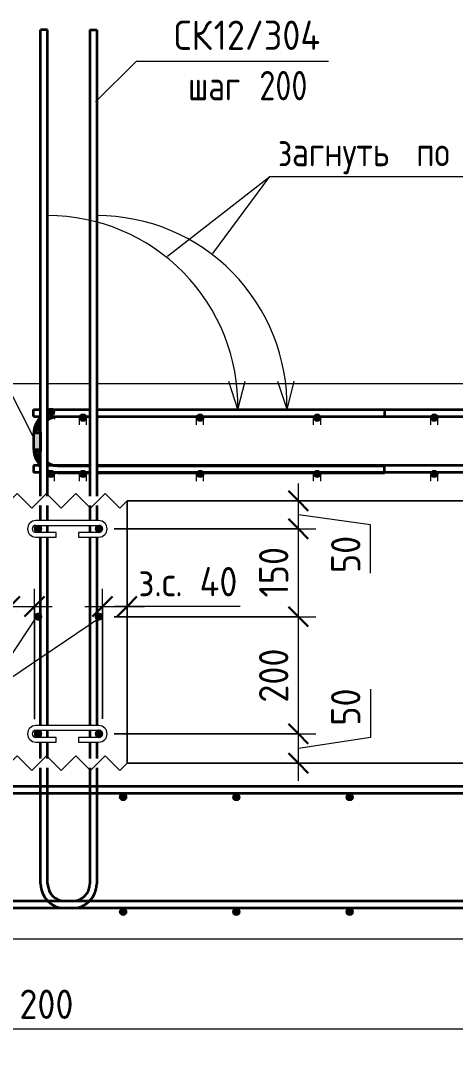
# Model space of a CAD drawing. Header units: millimetres. Extents: x 3129 to 68868, y -1586 to 12682.
# Drawn here: x 66877 to 67620, y -1334 to 418 of the extents above; entities that cross this region are included whole.
import ezdxf

# ---------------------------------------------------------------- set-up
doc = ezdxf.new("R2010")
doc.units = ezdxf.units.MM
for name, color, linetype, lineweight in [('AA_Dim', 7, 'Continuous', 9), ('AA_Dim-20', 7, 'Continuous', 9), ('AA_Linii', 7, 'Continuous', 9), ('AA_Oformlenie', 7, 'Continuous', 9), ('AA_Vinoska', 7, 'Continuous', 9), ('AF_Perekritie', 7, 'Continuous', 18), ('AF_Perekritie_Опалубка', 253, 'Continuous', 20), ('AF_Stena_Опалубка', 253, 'Continuous', 18), ('KR_Armatura', 7, 'Continuous', 20), ('KR_Armatura_Tonkie', 7, 'Continuous', 20)]:
    doc.layers.add(name, color=color, linetype=linetype, lineweight=lineweight)
doc.styles.add('GOST Common', font='GOST_Common.ttf', dxfattribs={"width": 0.85, "height": 50})
doc.styles.add('ISOCPEUR_1', font='isocpeur.TTF', dxfattribs={"width": 0.9, "height": 50})
doc.styles.add('ISOCPEUR_2', font='isocpeur.TTF', dxfattribs={"width": 0.8, "height": 50})
doc.dimstyles.new('05_Округл_5мм__прозр__1', dxfattribs={"dimscale": 304.8, "dimtxt": 50.137748, "dimasz": 0.111549, "dimexe": 0.098425, "dimexo": 0.065617, "dimgap": 0.006562, "dimtad": 1, "dimdec": 0, "dimrnd": 5, "dimdsep": 46, "dimtxsty": 'ISOCPEUR_1', "dimblk1": 'OBLIQUE', "dimblk2": 'OBLIQUE', "dimsah": 1, "dimcen": 0.09, "dimdle": 0.098425, "dimazin": 0, "dimtfac": 1, "dimtdec": 4, "dimtix": 1, "dimtmove": 1, "dimatfit": 3, "dimfxl": 1, "dimtvp": 1, "dimtolj": 1, "dimtzin": 0, "dimlwd": 18, "dimlwe": 18, "dimarcsym": 2})
doc.dimstyles.new('05_Округл_5мм__прозр__2', dxfattribs={"dimscale": 304.8, "dimtxt": 50.137748, "dimasz": 0.111549, "dimexe": 0.098425, "dimexo": 0.065617, "dimgap": 0.006562, "dimtad": 1, "dimdec": 0, "dimrnd": 5, "dimdsep": 46, "dimtxsty": 'ISOCPEUR_1', "dimblk1": 'OBLIQUE', "dimblk2": 'OBLIQUE', "dimsah": 1, "dimcen": 0.09, "dimdle": 0.098425, "dimazin": 0, "dimtfac": 1, "dimtdec": 4, "dimtix": 1, "dimtmove": 0, "dimatfit": 3, "dimfxl": 1, "dimtvp": 1, "dimtolj": 1, "dimtzin": 0, "dimlwd": 18, "dimlwe": 18, "dimarcsym": 2})

# ---------------------------------------------------------------- blocks, each defined once
blk = doc.blocks.new('Засыпка 3 - Засыпка 3-3700707-Сечение 22')
at = {"layer": 'AF_Perekritie', "lineweight": 20}
for p, q in [((9479.3, -402.3), (9479.3, -850)), ((10479.3, -402.3), (9479.3, -402.3)), ((9479.3, -402.3), (9479.3, -414.6)), ((10479.3, -850), (10479.3, -402.3)), ((10479.3, -414.6), (10479.3, -402.3)), ((9479.3, -850), (10479.3, -850))]:
    blk.add_line(p, q, dxfattribs=at)
blk = doc.blocks.new('Последовательность узлов - 3мм масшт20 маскировка-904226-Сечение 22')
at = {"layer": 'AA_Oformlenie'}
for p, q in [((7879.3, -500.6), (7891.8, -488.1)), ((7891.8, -488.1), (7916.8, -513.1)), ((7929.3, -500.6), (7941.8, -488.1)), ((7941.8, -488.1), (7966.8, -513.1)), ((7979.3, -500.6), (7991.8, -488.1)), ((7991.8, -488.1), (8016.8, -513.1)), ((8029.3, -500.6), (8041.8, -488.1)), ((8041.8, -488.1), (8066.8, -513.1)), ((7929.3, -500.6), (7916.8, -513.1)), ((7979.3, -500.6), (7966.8, -513.1)), ((8029.3, -500.6), (8016.8, -513.1)), ((8079.3, -500.6), (8066.8, -513.1))]:
    blk.add_line(p, q, dxfattribs=at)
blk = doc.blocks.new('079_Шпилька _ЭлУзла_ - d8 А240-4112584-Сечение 22')
at = {"layer": 'AA_Oformlenie'}
for p, q in [((8033.3, -786), (7925.3, -786)), ((7925.3, -794), (8033.3, -794)), ((7960.3, -806), (7925.3, -806)), ((7925.3, -814), (7960.3, -814)), ((7960.3, -814), (7960.3, -806)), ((8033.3, -806), (7998.3, -806)), ((7998.3, -806), (7998.3, -814)), ((7998.3, -814), (8033.3, -814))]:
    blk.add_line(p, q, dxfattribs=at)
for centre, radius, start, end in [((7925.3, -800), 14, 90, 270), ((8033.3, -800), 14, 270, 90), ((7925.3, -800), 6, 90, 270), ((8033.3, -800), 6, 270, 90)]:
    blk.add_arc(centre, radius, start, end, dxfattribs=at)
blk = doc.blocks.new('DIMBLOCK103-Сечение 22')
at = {"layer": 'AA_Dim-20', "lineweight": 18}
for p, q in [((67474.9, -723.7), (67474.9, -806.1)), ((67037, -800), (67381.8, -800)), ((67351.8, -800), (67037, -800)), ((67351.8, -880), (67351.8, -800)), ((67474.9, -806.1), (67351.8, -825)), ((67347.7, -850), (67381.8, -850)), ((67351.8, -850), (67347.7, -850))]:
    blk.add_line(p, q, dxfattribs=at)
at = {"layer": 'AA_Dim-20', "lineweight": 30}
for p, q in [((67351.8, -800), (67334.8, -783)), ((67351.8, -800), (67368.8, -817)), ((67351.8, -850), (67334.8, -833)), ((67351.8, -850), (67368.8, -867))]:
    blk.add_line(p, q, dxfattribs=at)
at = {"layer": 'AA_Dim-20', "color": 0, "lineweight": 18, "insert": (67407.7, -786.1), "char_height": 50, "width": 74.923, "attachment_point": 1, "rotation": 90, "line_spacing_factor": 1.135194, "style": 'ISOCPEUR_1'}
blk.add_mtext('50', dxfattribs=at)
blk = doc.blocks.new('_Oblique')
at = {"color": 0, "linetype": 'ByBlock', "lineweight": -2}
blk.add_line((-0.5, -0.5), (0.5, 0.5), dxfattribs=at)
blk = doc.blocks.new('DIMBLOCK104-Сечение 22')
at = {"layer": 'AA_Dim-20', "lineweight": 30}
for p, q in [((67351.8, -600), (67334.8, -583)), ((67351.8, -600), (67368.8, -617)), ((67351.8, -800), (67334.8, -783)), ((67351.8, -800), (67368.8, -817))]:
    blk.add_line(p, q, dxfattribs=at)
at = {"layer": 'AA_Dim-20', "lineweight": 18}
for p, q in [((67037, -600), (67381.8, -600)), ((67351.8, -600), (67037, -600)), ((67351.8, -800), (67351.8, -600)), ((67037, -800), (67381.8, -800)), ((67351.8, -800), (67037, -800))]:
    blk.add_line(p, q, dxfattribs=at)
at = {"layer": 'AA_Dim-20', "color": 0, "lineweight": 18, "insert": (67284.6, -746.8), "char_height": 50, "width": 112.384, "attachment_point": 1, "rotation": 90, "line_spacing_factor": 1.135194, "style": 'ISOCPEUR_1'}
blk.add_mtext('200', dxfattribs=at)
blk = doc.blocks.new('DIMBLOCK105-Сечение 22')
at = {"layer": 'AA_Dim-20', "lineweight": 30}
for p, q in [((67351.8, -450), (67334.8, -433)), ((67351.8, -450), (67368.8, -467)), ((67351.8, -600), (67334.8, -583)), ((67351.8, -600), (67368.8, -617))]:
    blk.add_line(p, q, dxfattribs=at)
at = {"layer": 'AA_Dim-20', "lineweight": 18}
for p, q in [((67037, -450), (67381.8, -450)), ((67351.8, -450), (67037, -450)), ((67351.8, -600), (67351.8, -450)), ((67037, -600), (67381.8, -600)), ((67351.8, -600), (67037, -600))]:
    blk.add_line(p, q, dxfattribs=at)
at = {"layer": 'AA_Dim-20', "color": 0, "lineweight": 18, "insert": (67284.6, -567.1), "char_height": 50, "width": 101.032, "attachment_point": 1, "rotation": 90, "line_spacing_factor": 1.135194, "style": 'ISOCPEUR_1'}
blk.add_mtext('150', dxfattribs=at)
blk = doc.blocks.new('DIMBLOCK106-Сечение 22')
at = {"layer": 'AA_Dim-20', "lineweight": 30}
for p, q in [((67351.8, -402.3), (67334.8, -385.3)), ((67351.8, -402.3), (67368.8, -419.3)), ((67351.8, -450), (67334.8, -433)), ((67351.8, -450), (67368.8, -467))]:
    blk.add_line(p, q, dxfattribs=at)
at = {"layer": 'AA_Dim-20', "lineweight": 18}
for p, q in [((67351.8, -450), (67351.8, -372.3)), ((67347.7, -402.3), (67381.8, -402.3)), ((67351.8, -402.3), (67347.7, -402.3)), ((67474.9, -443.1), (67351.8, -426.2)), ((67037, -450), (67381.8, -450)), ((67351.8, -450), (67037, -450)), ((67474.9, -525.5), (67474.9, -443.1))]:
    blk.add_line(p, q, dxfattribs=at)
at = {"layer": 'AA_Dim-20', "color": 0, "lineweight": 18, "insert": (67407.7, -525.5), "char_height": 50, "width": 74.923, "attachment_point": 1, "rotation": 90, "line_spacing_factor": 1.135194, "style": 'ISOCPEUR_1'}
blk.add_mtext('50', dxfattribs=at)
blk = doc.blocks.new('DIMBLOCK113-Сечение 22')
at = {"layer": 'AA_Dim-20', "lineweight": 18}
for p, q in [((67017, -774.4), (67017, -552.4)), ((66987, -582.4), (67089, -582.4)), ((67017, -582.4), (67017, -774.4)), ((67058.6, -582.4), (67038, -582.4)), ((67252.6, -582.4), (67058.6, -582.4)), ((67059, -578.3), (67059, -612.4)), ((67059, -582.4), (67059, -578.3))]:
    blk.add_line(p, q, dxfattribs=at)
at = {"layer": 'AA_Dim-20', "lineweight": 30}
for p, q in [((67017, -582.4), (67034, -565.4)), ((67059, -582.4), (67076, -565.4)), ((67017, -582.4), (67000, -599.4)), ((67059, -582.4), (67042, -599.4))]:
    blk.add_line(p, q, dxfattribs=at)
at = {"layer": 'AA_Dim-20', "color": 0, "lineweight": 18, "insert": (67078.6, -515.2), "char_height": 50, "width": 208.876, "attachment_point": 1, "line_spacing_factor": 1.135194, "style": 'ISOCPEUR_1'}
blk.add_mtext('з.с. 40', dxfattribs=at)
blk = doc.blocks.new('DIMBLOCK114-Сечение 22')
at = {"layer": 'AA_Dim-20', "lineweight": 18}
for p, q in [((66901, -775.1), (66901, -552.4)), ((66662.3, -582.4), (66856.4, -582.4)), ((66829, -582.4), (66931, -582.4)), ((66856.4, -582.4), (66880, -582.4)), ((66859, -578.3), (66859, -612.4)), ((66859, -582.4), (66859, -578.3)), ((66901, -582.4), (66901, -775.1))]:
    blk.add_line(p, q, dxfattribs=at)
at = {"layer": 'AA_Dim-20', "lineweight": 30}
for p, q in [((66859, -582.4), (66876, -565.4)), ((66901, -582.4), (66918, -565.4)), ((66859, -582.4), (66842, -599.4)), ((66901, -582.4), (66884, -599.4))]:
    blk.add_line(p, q, dxfattribs=at)
at = {"layer": 'AA_Dim-20', "color": 0, "lineweight": 18, "insert": (66662.3, -515.2), "char_height": 50, "width": 208.876, "attachment_point": 1, "line_spacing_factor": 1.135194, "style": 'ISOCPEUR_1'}
blk.add_mtext('з.с. 40', dxfattribs=at)
blk = doc.blocks.new('DIMBLOCK116-Сечение 22')
at = {"layer": 'AA_Dim-20', "lineweight": 18}
for p, q in [((65534.4, -1125), (65534.4, -1333.9)), ((65534.4, -1303.9), (65534.4, -1125)), ((68184.4, -1125), (68184.4, -1333.9)), ((68184.4, -1303.9), (68184.4, -1125)), ((65534.4, -1303.9), (68184.4, -1303.9))]:
    blk.add_line(p, q, dxfattribs=at)
at = {"layer": 'AA_Dim-20', "lineweight": 30}
for p, q in [((65534.4, -1303.9), (65551.4, -1286.9)), ((68184.4, -1303.9), (68201.4, -1286.9)), ((65534.4, -1303.9), (65517.4, -1320.9)), ((68184.4, -1303.9), (68167.4, -1320.9))]:
    blk.add_line(p, q, dxfattribs=at)
at = {"layer": 'AA_Dim-20', "color": 0, "lineweight": 18, "insert": (66746.3, -1236.8), "char_height": 50, "width": 271.311, "attachment_point": 1, "line_spacing_factor": 1.135194, "style": 'ISOCPEUR_1'}
blk.add_mtext('шаг 200', dxfattribs=at)
blk = doc.blocks.new('010_Текст с выноской - Текст 2 строки-4025778-Сечение 22')
at = {"layer": 'AA_Vinoska'}
blk.add_line((9723.2, 151.6), (10223.2, 151.6), dxfattribs=at)
blk = doc.blocks.new('042_М_Арматуры - Диам длина поз _ Шаг-2260295-Сечение 22')
at = {"layer": 'AA_Vinoska'}
blk.add_line((7299.3, -1134.3), (7579.3, -1134.3), dxfattribs=at)

msp = doc.modelspace()

# ---------------------------------------------------------------- hatches: boundary and pattern name
at = {"layer": 'KR_Armatura'}
h = msp.add_hatch(color=256, dxfattribs=at)
edge = h.paths.add_edge_path()
edge.add_arc((66929.1, -250.1), 6, 0, 360)
for points in [[(66926.1, -255.3), (66932.1, -255.3), (66935.1, -250.1), (66932.1, -244.9), (66926.1, -244.9), (66923.1, -250.1)], [(66980.9, -265.3), (66986.9, -265.3), (66989.9, -260.1), (66986.9, -254.9), (66980.9, -254.9), (66977.9, -260.1)], [(67180.9, -265.3), (67186.9, -265.3), (67189.9, -260.1), (67186.9, -254.9), (67180.9, -254.9), (67177.9, -260.1)], [(67380.9, -265.3), (67386.9, -265.3), (67389.9, -260.1), (67386.9, -254.9), (67380.9, -254.9), (67377.9, -260.1)], [(67580.9, -265.3), (67586.9, -265.3), (67589.9, -260.1), (67586.9, -254.9), (67580.9, -254.9), (67577.9, -260.1)], [(66926.1, -361.4), (66932.1, -361.4), (66935.1, -356.3), (66932.1, -351.1), (66926.1, -351.1), (66923.1, -356.3)], [(66980.9, -361.4), (66986.9, -361.4), (66989.9, -356.3), (66986.9, -351.1), (66980.9, -351.1), (66977.9, -356.3)], [(67180.9, -361.4), (67186.9, -361.4), (67189.9, -356.3), (67186.9, -351.1), (67180.9, -351.1), (67177.9, -356.3)], [(67380.9, -361.4), (67386.9, -361.4), (67389.9, -356.3), (67386.9, -351.1), (67380.9, -351.1), (67377.9, -356.3)], [(67580.9, -361.4), (67586.9, -361.4), (67589.9, -356.3), (67586.9, -351.1), (67580.9, -351.1), (67577.9, -356.3)], [(66907, -456), (66912.2, -453), (66912.2, -447), (66907, -444), (66901.8, -447), (66901.8, -453), (66906.7, -455.8)], [(67011, -456), (67016.2, -453), (67016.2, -447), (67011, -444), (67005.8, -447), (67005.8, -453), (67010.7, -455.8)], [(66907, -606), (66912.2, -603), (66912.2, -597), (66907, -594), (66901.8, -597), (66901.8, -603)], [(67011, -606), (67016.2, -603), (67016.2, -597), (67011, -594), (67005.8, -597), (67005.8, -603)], [(66907, -806), (66912.2, -803), (66912.2, -797), (66907, -794), (66901.8, -797), (66901.8, -803), (66906.7, -805.8)], [(67011, -806), (67016.2, -803), (67016.2, -797), (67011, -794), (67005.8, -797), (67005.8, -803), (67010.7, -805.8)], [(67049.4, -913.2), (67055.4, -913.2), (67058.4, -908), (67055.4, -902.8), (67049.4, -902.8), (67046.4, -908)], [(67242.9, -913.2), (67248.9, -913.2), (67251.9, -908), (67248.9, -902.8), (67242.9, -902.8), (67239.9, -908)], [(67436.3, -913.2), (67442.3, -913.2), (67445.3, -908), (67442.3, -902.8), (67436.3, -902.8), (67433.3, -908)], [(67049.4, -1109.2), (67055.4, -1109.2), (67058.4, -1104), (67055.4, -1098.8), (67049.4, -1098.8), (67046.4, -1104)], [(67242.9, -1109.2), (67248.9, -1109.2), (67251.9, -1104), (67248.9, -1098.8), (67242.9, -1098.8), (67239.9, -1104)], [(67436.3, -1109.2), (67442.3, -1109.2), (67445.3, -1104), (67442.3, -1098.8), (67436.3, -1098.8), (67433.3, -1104)]]:
    msp.add_hatch(color=256, dxfattribs=at).paths.add_polyline_path(points)
h = msp.add_hatch(color=256, dxfattribs=at)
edge = h.paths.add_edge_path()
edge.add_arc((66983.9, -260.1), 6, 0, 360)
h = msp.add_hatch(color=256, dxfattribs=at)
edge = h.paths.add_edge_path()
edge.add_arc((67183.9, -260.1), 6, 0, 360)
h = msp.add_hatch(color=256, dxfattribs=at)
edge = h.paths.add_edge_path()
edge.add_arc((67383.9, -260.1), 6, 0, 360)
h = msp.add_hatch(color=256, dxfattribs=at)
edge = h.paths.add_edge_path()
edge.add_arc((67583.9, -260.1), 6, 0, 360)
h = msp.add_hatch(color=256, dxfattribs=at)
edge = h.paths.add_edge_path()
edge.add_arc((66929.1, -356.3), 6, 0, 360)
h = msp.add_hatch(color=256, dxfattribs=at)
edge = h.paths.add_edge_path()
edge.add_arc((66983.9, -356.3), 6, 0, 360)
h = msp.add_hatch(color=256, dxfattribs=at)
edge = h.paths.add_edge_path()
edge.add_arc((67183.9, -356.3), 6, 0, 360)
h = msp.add_hatch(color=256, dxfattribs=at)
edge = h.paths.add_edge_path()
edge.add_arc((67383.9, -356.3), 6, 0, 360)
h = msp.add_hatch(color=256, dxfattribs=at)
edge = h.paths.add_edge_path()
edge.add_arc((67583.9, -356.3), 6, 0, 360)
h = msp.add_hatch(color=256, dxfattribs=at)
edge = h.paths.add_edge_path()
edge.add_arc((66907, -450), 6, 0, 360)
h = msp.add_hatch(color=256, dxfattribs=at)
edge = h.paths.add_edge_path()
edge.add_arc((67011, -450), 6, 0, 360)
h = msp.add_hatch(color=256, dxfattribs=at)
edge = h.paths.add_edge_path()
edge.add_arc((66907, -600), 6, 0, 360)
h = msp.add_hatch(color=256, dxfattribs=at)
edge = h.paths.add_edge_path()
edge.add_arc((67011, -600), 6, 0, 360)
h = msp.add_hatch(color=256, dxfattribs=at)
edge = h.paths.add_edge_path()
edge.add_arc((66907, -800), 6, 0, 360)
h = msp.add_hatch(color=256, dxfattribs=at)
edge = h.paths.add_edge_path()
edge.add_arc((67011, -800), 6, 0, 360)
h = msp.add_hatch(color=256, dxfattribs=at)
edge = h.paths.add_edge_path()
edge.add_arc((67052.4, -908), 6, 0, 360)
h = msp.add_hatch(color=256, dxfattribs=at)
edge = h.paths.add_edge_path()
edge.add_arc((67245.9, -908), 6, 0, 360)
h = msp.add_hatch(color=256, dxfattribs=at)
edge = h.paths.add_edge_path()
edge.add_arc((67439.3, -908), 6, 0, 360)
h = msp.add_hatch(color=256, dxfattribs=at)
edge = h.paths.add_edge_path()
edge.add_arc((67052.4, -1104), 6, 0, 360)
h = msp.add_hatch(color=256, dxfattribs=at)
edge = h.paths.add_edge_path()
edge.add_arc((67245.9, -1104), 6, 0, 360)
h = msp.add_hatch(color=256, dxfattribs=at)
edge = h.paths.add_edge_path()
edge.add_arc((67439.3, -1104), 6, 0, 360)
at = {"layer": 'KR_Armatura_Tonkie'}
for points in [[(66911.4, -269.2), (66911.4, -264.4), (66908.5, -262), (66904, -268.8), (66911, -269.2)], [(66911.4, -262.7), (66911.4, -259.1), (66908.5, -262), (66911, -262.6)], [(66911.4, -264.4), (66911.4, -262.7), (66908.5, -262), (66911, -264)], [(66926.9, -262.2), (66924.7, -258), (66923.4, -258), (66923.4, -260.5), (66926.1, -261.8)], [(66923.4, -264.5), (66926.9, -262.2), (66923.4, -260.5), (66923.4, -262.4)], [(66926.9, -262.2), (66932.3, -259.9), (66929.8, -258), (66924.7, -258.2), (66926.4, -261.3)], [(66932.3, -259.9), (66931.7, -258), (66929.8, -258)], [(66932.3, -259.9), (66936.6, -259), (66935.9, -258), (66931.7, -258), (66932, -259)], [(66936.6, -259), (66936.5, -258), (66935.9, -258)], [(66936.6, -259), (66941, -258.6), (66940.7, -258), (66936.5, -258), (66936.6, -258.6)], [(66941, -258.6), (66941, -258), (66940.7, -258)], [(66899, -287.6), (66911.4, -281.3), (66911.4, -281.2), (66900.3, -278.4), (66899.9, -281.3)], [(66900.3, -278.4), (66911.4, -275.3), (66911.4, -272.8), (66904, -268.8), (66901.8, -274.5)], [(66911.4, -281.2), (66911.4, -275.3), (66900.3, -278.4), (66911, -281.1)], [(66911.4, -272.8), (66911.4, -269.2), (66904, -268.8), (66911, -272.6)], [(66911, -287.9), (66911.4, -284.8), (66911.4, -281.5), (66899, -287.6), (66911, -287.9)], [(66899, -288.6), (66911, -287.9), (66899, -287.6), (66899, -287.9)], [(66911, -312.6), (66911, -288.6), (66899, -288.6), (66899, -312.6)], [(66911, -288.6), (66911, -287.9), (66900.3, -288.6)], [(66899.5, -318.7), (66911, -312.6), (66899, -312.6)], [(66899.5, -318.7), (66911.3, -317), (66911, -312.6), (66900.8, -318)], [(66900.8, -324.7), (66911, -317), (66899.5, -318.7)], [(66900.8, -324.7), (66911.4, -321.5), (66911.3, -317), (66904, -322.4)], [(66904, -332.3), (66911.4, -322.4), (66911.4, -321.5), (66900.8, -324.7)], [(66904, -332.3), (66911.4, -328.3), (66911.4, -322.4), (66908.2, -326.7)], [(66908.5, -339.2), (66911.4, -333.2), (66911.4, -328.3), (66904, -332.3)], [(66908.5, -339.2), (66911.4, -336.8), (66911.4, -333.2), (66911, -334.1)], [(66911.4, -341.9), (66911.4, -336.8), (66908.5, -339.2), (66911.3, -341.9)], [(66925.3, -341.9), (66926.9, -339), (66923.4, -336.7), (66923.4, -341.9)], [(66927.7, -341.9), (66926.9, -339), (66925.3, -341.9)], [(66927.7, -341.9), (66933.6, -341.9), (66933.7, -341.6), (66926.9, -339), (66927.6, -341.6)], [(66941, -354.5), (66941, -353.9), (66940, -353.9), (66940, -354.5), (66940.3, -354.5)]]:
    msp.add_hatch(color=256, dxfattribs=at).paths.add_polyline_path(points)
h = msp.add_hatch(color=256, dxfattribs=at)
h.paths.add_polyline_path([(67007.4, -258.6), (67499, -258.6), (67499, -258), (67007.4, -258)])
h.paths.add_polyline_path([(66995.4, -258.6), (66995.4, -258), (66941, -258), (66941, -258.6)])
h = msp.add_hatch(color=256, dxfattribs=at)
h.paths.add_polyline_path([(66940, -354.5), (66939.7, -353.9), (66935.6, -353.9)])
h.paths.add_polyline_path([(66933.6, -341.9), (66933.9, -341.9), (66933.7, -341.6)])
h = msp.add_hatch(color=256, dxfattribs=at)
h.paths.add_polyline_path([(66940, -354.5), (66940, -353.9), (66939.7, -353.9)])
h.paths.add_polyline_path([(66933.9, -341.9), (66935.9, -341.9), (66933.7, -341.6)])
h = msp.add_hatch(color=256, dxfattribs=at)
h.paths.add_polyline_path([(67238.8, -354.5), (67499, -354.5), (67499, -353.9), (67007.4, -353.9), (67007.4, -354.5), (67038.2, -354.5)])
h.paths.add_polyline_path([(66941, -354.5), (66995.4, -354.5), (66995.4, -353.9), (66941, -353.9)])

# ---------------------------------------------------------------- linework, layer by layer
at = {"layer": 'AA_Linii', "lineweight": 20}
for p, q in [((67248.4, -246), (67232.9, -198.5)), ((67248.4, -246), (67260.6, -197.6)), ((67332.4, -246), (67316.9, -198.5)), ((67332.4, -246), (67344.6, -197.6))]:
    msp.add_line(p, q, dxfattribs=at)
for centre in [(66923.4, -240), (67007.4, -240)]:
    msp.add_arc(centre, 325, 358.9422, 90, dxfattribs=at)
at = {"layer": 'AA_Vinoska'}
for p, q in [((67005.4, 279.3), (67075, 348.9)), ((67075, 348.9), (67123.4, 348.9)), ((67128.2, 15.9), (67302.9, 151.6)), ((67205.8, 20), (67302.9, 151.6)), ((66897.8, -291.1), (66772.2, -43.4)), ((66904, -600.8), (66813.9, -736.4)), ((67011.8, -602.4), (66813.9, -736.4))]:
    msp.add_line(p, q, dxfattribs=at)
at = {"layer": 'AF_Perekritie_Опалубка'}
for p, q in [((66911.4, -202.1), (66859, -202.1)), ((66995.4, -202.1), (66923.4, -202.1)), ((68111, -202.1), (67007.4, -202.1)), ((67059, -402.3), (68059, -402.3)), ((68059, -850), (67059, -850)), ((65459, -1150), (68259, -1150))]:
    msp.add_line(p, q, dxfattribs=at)
at = {"layer": 'AF_Stena_Опалубка', "lineweight": 20}
for p in [(67059, -850), (67059, -414.6)]:
    msp.add_line(p, (67059, -402.3), dxfattribs=at)
at = {"layer": 'KR_Armatura'}
for p, q in [((66926.1, -244.9), (66923.1, -250.1)), ((66932.1, -244.9), (66926.1, -244.9)), ((66935.1, -250.1), (66932.1, -244.9)), ((66923.1, -250.1), (66926.1, -255.3)), ((66926.1, -255.3), (66932.1, -255.3)), ((66932.1, -255.3), (66935.1, -250.1)), ((66935.1, -254.1), (66935.1, -250.1)), ((66935.1, -254.7), (66935.1, -254.1)), ((66935.1, -262.4), (66935.1, -259.3)), ((66980.9, -254.9), (66977.9, -260.1)), ((66977.9, -272.4), (66977.9, -260.1)), ((66977.9, -260.1), (66980.9, -265.3)), ((66986.9, -254.9), (66980.9, -254.9)), ((66989.9, -260.1), (66986.9, -254.9)), ((66986.9, -265.3), (66989.9, -260.1)), ((66989.9, -272.4), (66989.9, -260.1)), ((67180.9, -254.9), (67177.9, -260.1)), ((67177.9, -272.4), (67177.9, -260.1)), ((67177.9, -260.1), (67180.9, -265.3)), ((67186.9, -254.9), (67180.9, -254.9)), ((67189.9, -260.1), (67186.9, -254.9)), ((67186.9, -265.3), (67189.9, -260.1)), ((67189.9, -272.4), (67189.9, -260.1)), ((67380.9, -254.9), (67377.9, -260.1)), ((67377.9, -272.4), (67377.9, -260.1)), ((67377.9, -260.1), (67380.9, -265.3)), ((67386.9, -254.9), (67380.9, -254.9)), ((67389.9, -260.1), (67386.9, -254.9)), ((67386.9, -265.3), (67389.9, -260.1)), ((67389.9, -272.4), (67389.9, -260.1)), ((67580.9, -254.9), (67577.9, -260.1)), ((67577.9, -272.4), (67577.9, -260.1)), ((67577.9, -260.1), (67580.9, -265.3)), ((67586.9, -254.9), (67580.9, -254.9)), ((67589.9, -260.1), (67586.9, -254.9)), ((67586.9, -265.3), (67589.9, -260.1)), ((67589.9, -272.4), (67589.9, -260.1)), ((66980.9, -265.3), (66986.9, -265.3)), ((67180.9, -265.3), (67186.9, -265.3)), ((67380.9, -265.3), (67386.9, -265.3)), ((67580.9, -265.3), (67586.9, -265.3)), ((66926.1, -351.1), (66923.1, -356.3)), ((66923.1, -356.3), (66926.1, -361.4)), ((66932.1, -351.1), (66926.1, -351.1)), ((66926.1, -361.4), (66932.1, -361.4)), ((66935.1, -356.3), (66932.1, -351.1)), ((66932.1, -361.4), (66935.1, -356.3)), ((66935.1, -368.5), (66935.1, -356.3)), ((66980.9, -351.1), (66977.9, -356.3)), ((66977.9, -368.5), (66977.9, -356.3)), ((66977.9, -356.3), (66980.9, -361.4)), ((66986.9, -351.1), (66980.9, -351.1)), ((66980.9, -361.4), (66986.9, -361.4)), ((66989.9, -356.3), (66986.9, -351.1)), ((66986.9, -361.4), (66989.9, -356.3)), ((66989.9, -368.5), (66989.9, -356.3)), ((67180.9, -351.1), (67177.9, -356.3)), ((67177.9, -368.5), (67177.9, -356.3)), ((67177.9, -356.3), (67180.9, -361.4)), ((67186.9, -351.1), (67180.9, -351.1)), ((67180.9, -361.4), (67186.9, -361.4)), ((67189.9, -356.3), (67186.9, -351.1)), ((67186.9, -361.4), (67189.9, -356.3)), ((67189.9, -368.5), (67189.9, -356.3)), ((67380.9, -351.1), (67377.9, -356.3)), ((67377.9, -368.5), (67377.9, -356.3)), ((67377.9, -356.3), (67380.9, -361.4)), ((67386.9, -351.1), (67380.9, -351.1)), ((67380.9, -361.4), (67386.9, -361.4)), ((67389.9, -356.3), (67386.9, -351.1)), ((67386.9, -361.4), (67389.9, -356.3)), ((67389.9, -368.5), (67389.9, -356.3)), ((67580.9, -351.1), (67577.9, -356.3)), ((67577.9, -368.5), (67577.9, -356.3)), ((67577.9, -356.3), (67580.9, -361.4)), ((67586.9, -351.1), (67580.9, -351.1)), ((67580.9, -361.4), (67586.9, -361.4)), ((67589.9, -356.3), (67586.9, -351.1)), ((67586.9, -361.4), (67589.9, -356.3)), ((67589.9, -368.5), (67589.9, -356.3)), ((66907, -444), (66901.8, -447)), ((66901.8, -447), (66901.8, -453)), ((66901.8, -453), (66906.7, -455.8)), ((66912.2, -447), (66907, -444)), ((66907, -456), (66912.2, -453)), ((66912.2, -453), (66912.2, -447)), ((67011, -444), (67005.8, -447)), ((67005.8, -447), (67005.8, -453)), ((67005.8, -453), (67010.7, -455.8)), ((67016.2, -447), (67011, -444)), ((67011, -456), (67016.2, -453)), ((67016.2, -453), (67016.2, -447)), ((66906.7, -455.8), (66907, -456)), ((67010.7, -455.8), (67011, -456)), ((66907, -594), (66901.8, -597)), ((66912.2, -597), (66907, -594)), ((67011, -594), (67005.8, -597)), ((67016.2, -597), (67011, -594)), ((66901.8, -597), (66901.8, -603)), ((66901.8, -603), (66907, -606)), ((66907, -606), (66912.2, -603)), ((66912.2, -603), (66912.2, -597)), ((67005.8, -597), (67005.8, -603)), ((67005.8, -603), (67011, -606)), ((67011, -606), (67016.2, -603)), ((67016.2, -603), (67016.2, -597)), ((66907, -794), (66901.8, -797)), ((66901.8, -797), (66901.8, -803)), ((66901.8, -803), (66906.7, -805.8)), ((66906.7, -805.8), (66907, -806)), ((66912.2, -797), (66907, -794)), ((66907, -806), (66912.2, -803)), ((66912.2, -803), (66912.2, -797)), ((67011, -794), (67005.8, -797)), ((67005.8, -797), (67005.8, -803)), ((67005.8, -803), (67010.7, -805.8)), ((67010.7, -805.8), (67011, -806)), ((67016.2, -797), (67011, -794)), ((67011, -806), (67016.2, -803)), ((67016.2, -803), (67016.2, -797)), ((67049.4, -902.8), (67046.4, -908)), ((67046.4, -908), (67049.4, -913.2)), ((67055.4, -902.8), (67049.4, -902.8)), ((67058.4, -908), (67055.4, -902.8)), ((67055.4, -913.2), (67058.4, -908)), ((67242.9, -902.8), (67239.9, -908)), ((67239.9, -908), (67242.9, -913.2)), ((67248.9, -902.8), (67242.9, -902.8)), ((67251.9, -908), (67248.9, -902.8)), ((67248.9, -913.2), (67251.9, -908)), ((67436.3, -902.8), (67433.3, -908)), ((67433.3, -908), (67436.3, -913.2)), ((67442.3, -902.8), (67436.3, -902.8)), ((67445.3, -908), (67442.3, -902.8)), ((67442.3, -913.2), (67445.3, -908)), ((67049.4, -913.2), (67055.4, -913.2)), ((67242.9, -913.2), (67248.9, -913.2)), ((67436.3, -913.2), (67442.3, -913.2)), ((67049.4, -1098.8), (67046.4, -1104)), ((67055.4, -1098.8), (67049.4, -1098.8)), ((67058.4, -1104), (67055.4, -1098.8)), ((67242.9, -1098.8), (67239.9, -1104)), ((67248.9, -1098.8), (67242.9, -1098.8)), ((67251.9, -1104), (67248.9, -1098.8)), ((67436.3, -1098.8), (67433.3, -1104)), ((67442.3, -1098.8), (67436.3, -1098.8)), ((67445.3, -1104), (67442.3, -1098.8)), ((67046.4, -1104), (67049.4, -1109.2)), ((67049.4, -1109.2), (67055.4, -1109.2)), ((67055.4, -1109.2), (67058.4, -1104)), ((67239.9, -1104), (67242.9, -1109.2)), ((67242.9, -1109.2), (67248.9, -1109.2)), ((67248.9, -1109.2), (67251.9, -1104)), ((67433.3, -1104), (67436.3, -1109.2)), ((67436.3, -1109.2), (67442.3, -1109.2)), ((67442.3, -1109.2), (67445.3, -1104))]:
    msp.add_line(p, q, dxfattribs=at)
for centre in [(66929.1, -250.1), (66983.9, -260.1), (67183.9, -260.1), (67383.9, -260.1), (67583.9, -260.1), (66929.1, -356.3), (66983.9, -356.3), (67183.9, -356.3), (67383.9, -356.3), (67583.9, -356.3), (66907, -450), (67011, -450), (66907, -600), (67011, -600), (66907, -800), (67011, -800), (67052.4, -908), (67245.9, -908), (67439.3, -908), (67052.4, -1104), (67245.9, -1104), (67439.3, -1104)]:
    msp.add_circle(centre, 6, dxfattribs=at)
at = {"layer": 'KR_Armatura_Tonkie', "lineweight": 35}
for p, q in [((66923.4, 402), (66911.4, 402)), ((66911.4, -394.3), (66911.4, 402)), ((66923.4, -250.1), (66923.4, 402)), ((66995.4, 402), (66995.4, -394.3)), ((66995.4, 402), (67007.4, 402)), ((67007.4, 402), (67007.4, -394.3)), ((66899, -246), (66911.4, -246)), ((66899, -258), (66899, -246)), ((66899, -258), (66911.4, -258)), ((66908.5, -262), (66904, -268.8)), ((66911.4, -259.1), (66908.5, -262)), ((66923.4, -246), (66995.4, -246)), ((66923.4, -356.3), (66923.4, -250.1)), ((66923.4, -258), (66995.4, -258)), ((66926.9, -262.2), (66923.4, -264.5)), ((66928.8, -248.4), (66924.8, -250.1)), ((66932.3, -259.9), (66926.9, -262.2)), ((66934.8, -247.1), (66928.8, -248.4)), ((66936.6, -259), (66932.3, -259.9)), ((66941, -246.6), (66934.8, -247.1)), ((66941, -258.6), (66936.6, -259)), ((66995.4, -246.6), (66941, -246.6)), ((66995.4, -258.6), (66941, -258.6)), ((67007.4, -246), (68111, -246)), ((67499, -246.6), (67007.4, -246.6)), ((67007.4, -258), (68111, -258)), ((67499, -258.6), (67007.4, -258.6)), ((67499, -246.6), (67499, -258)), ((67499, -258), (67499, -258.6)), ((66900.3, -278.4), (66899, -287.6)), ((66904, -268.8), (66900.3, -278.4)), ((66899, -287.6), (66899, -288.6)), ((66899, -288.6), (66899, -312.6)), ((66911.4, -284.8), (66911, -287.9)), ((66911, -287.9), (66911, -288.6)), ((66911, -288.6), (66911, -312.6)), ((66899, -312.6), (66899.5, -318.7)), ((66911, -312.6), (66911.3, -317)), ((66899.5, -318.7), (66900.8, -324.7)), ((66900.8, -324.7), (66904, -332.3)), ((66904, -332.3), (66908.5, -339.2)), ((66911.3, -317), (66911.4, -317.4)), ((66911.4, -341.9), (66899, -341.9)), ((66899, -341.9), (66899, -353.9)), ((66908.5, -339.2), (66911.3, -341.9)), ((66923.4, -336.7), (66926.9, -339)), ((66995.4, -341.9), (66923.4, -341.9)), ((66926.9, -339), (66933.7, -341.6)), ((66933.7, -341.6), (66935.9, -341.9)), ((66935.9, -341.9), (66940.3, -342.5)), ((66940.3, -342.5), (66941, -342.5)), ((66941, -342.5), (66995.4, -342.5)), ((68111, -341.9), (67007.4, -341.9)), ((67007.4, -342.5), (67499, -342.5)), ((67499, -353.9), (67499, -342.5)), ((66911.4, -353.9), (66899, -353.9)), ((66923.4, -350.4), (66930.8, -353.3)), ((66995.4, -353.9), (66923.4, -353.9)), ((66923.4, -394.3), (66923.4, -356.3)), ((66930.8, -353.3), (66935.6, -353.9)), ((66935.6, -353.9), (66940, -354.5)), ((66940, -354.5), (66941, -354.5)), ((66941, -354.5), (66995.4, -354.5)), ((68111, -353.9), (67007.4, -353.9)), ((67007.4, -354.5), (67499, -354.5)), ((67499, -354.5), (67499, -353.9)), ((66911.4, -436), (66911.4, -410.3)), ((66923.4, -436), (66923.4, -410.3)), ((66995.4, -410.3), (66995.4, -436)), ((67007.4, -410.3), (67007.4, -436)), ((66911.4, -456), (66911.4, -444)), ((66923.4, -456), (66923.4, -444)), ((66995.4, -444), (66995.4, -456)), ((67007.4, -444), (67007.4, -456)), ((66911.4, -786), (66911.4, -464)), ((66923.4, -786), (66923.4, -464)), ((66995.4, -464), (66995.4, -786)), ((67007.4, -464), (67007.4, -786)), ((66911.4, -806), (66911.4, -794)), ((66923.4, -806), (66923.4, -794)), ((66995.4, -794), (66995.4, -806)), ((67007.4, -794), (67007.4, -806)), ((66911.4, -842), (66911.4, -814)), ((66923.4, -842), (66923.4, -814)), ((66995.4, -814), (66995.4, -842)), ((67007.4, -814), (67007.4, -842)), ((66911.4, -1056), (66911.4, -858)), ((66923.4, -1056), (66923.4, -858)), ((66995.4, -858), (66995.4, -1056)), ((67007.4, -858), (67007.4, -1056)), ((68219, -890), (65499, -890)), ((68212.2, -902), (65505.8, -902)), ((68219, -1086), (65499, -1086)), ((66965.4, -1086), (66953.4, -1086)), ((68212.2, -1098), (65505.8, -1098)), ((66965.4, -1098), (66953.4, -1098))]:
    msp.add_line(p, q, dxfattribs=at)
for centre, radius, start, end in [((66953.4, -1056), 42, 180, 270), ((66953.4, -1056), 30, 180, 270), ((66965.4, -1056), 30, 270, 0), ((66965.4, -1056), 42, 270, 360)]:
    msp.add_arc(centre, radius, start, end, dxfattribs=at)

# ---------------------------------------------------------------- block references
at = {"layer": 'AA_Oformlenie'}
for name, p in [('Последовательность узлов - 3мм масшт20 маскировка-904226-Сечение 22', (58979.7, 98.3)), ('079_Шпилька _ЭлУзла_ - d8 А240-4112584-Сечение 22', (58977.7, 350)), ('079_Шпилька _ЭлУзла_ - d8 А240-4112584-Сечение 22', (58977.7, 0)), ('Последовательность узлов - 3мм масшт20 маскировка-904226-Сечение 22', (58979.7, -349.4))]:
    msp.add_blockref(name, p, dxfattribs=at)
at = {"layer": 'AA_Vinoska'}
for name, p in [('042_М_Арматуры - Диам длина поз _ Шаг-2260295-Сечение 22', (59824.1, 1483.2)), ('010_Текст с выноской - Текст 2 строки-4025778-Сечение 22', (57579.7, 0))]:
    msp.add_blockref(name, p, dxfattribs=at)
at = {"layer": 'AF_Perekritie_Опалубка'}
msp.add_blockref('Засыпка 3 - Засыпка 3-3700707-Сечение 22', (57579.7, 0), dxfattribs=at)

# ---------------------------------------------------------------- texts
at = {"layer": 'AA_Vinoska', "char_height": 50, "attachment_point": 1}
for s, insert, width, style in [('СК', (67139.2, 417.9), 82.253, 'ISOCPEUR_1'), ('12/304', (67207.1, 417.9), 226.557, 'ISOCPEUR_1'), ('шаг', (67163.4, 331.9), 116.726, 'ISOCPEUR_2'), (' 200', (67259.7, 331.9), 133.401, 'ISOCPEUR_2'), ('загнуть', (67316.9, 219.2), 268.485, 'GOST Common'), ('\\fGOST Common|b0|i0|c204|p34|;\\W.85; ', (67538.5, 219.2), 17.717, 'GOST Common'), ('\\fGOST Common|b0|i0|c204|p34|;\\W.85; ', (67613.8, 219.2), 17.717, 'GOST Common'), ('по', (67553.1, 219.2), 73.595, 'GOST Common')]:
    msp.add_mtext(s, dxfattribs=dict(at, insert=insert, width=width, style=style))

# ---------------------------------------------------------------- dimensions: what is measured, and where the dimension line sits
at = {"layer": 'AA_Dim', "lineweight": 18}
for base, p1, p2, override, picture, middle in [((67351.8, -402.3), (67017, -450), (67327.7, -402.3), {"dimpost": '<>', "dimfxl": 314.34209}, 'DIMBLOCK106-Сечение 22', (67441.1, -488.1)), ((67351.8, -800), (67327.7, -850), (67017, -800), {"dimpost": '<>', "dimfxl": 314.700792}, 'DIMBLOCK103-Сечение 22', (67441.1, -748.7))]:
    dim = msp.add_linear_dim(base=base, p1=p1, p2=p2, angle=90, dimstyle='05_Округл_5мм__прозр__1', override=override, dxfattribs=at)
    dim.commit()
    dim.dimension.update_dxf_attribs({"geometry": picture, "text_midpoint": middle, "dimtype": 160, "text_rotation": 90})
for base, p1, p2, override, picture, middle in [((67351.8, -450), (67017, -600), (67017, -450), {"dimpost": '<>', "dimfxl": 150}, 'DIMBLOCK105-Сечение 22', (67324.8, -525)), ((67351.8, -600), (67017, -800), (67017, -600), {"dimpost": '<>', "dimfxl": 200}, 'DIMBLOCK104-Сечение 22', (67324.8, -700))]:
    dim = msp.add_linear_dim(base=base, p1=p1, p2=p2, angle=90, dimstyle='05_Округл_5мм__прозр__2', override=override, dxfattribs=at)
    dim.commit()
    dim.dimension.update_dxf_attribs({"geometry": picture, "text_midpoint": middle})
for base, p1, p2, override, picture, middle in [((66901, -582.4), (66859, -558.3), (66901, -795.1), {"dimpost": 'з.с. <>', "dimfxl": 240.515514}, 'DIMBLOCK114-Сечение 22', (66766.7, -548.6)), ((67059, -582.4), (67017, -754.4), (67059, -558.3), {"dimpost": 'з.с. <>', "dimfxl": 200.520163}, 'DIMBLOCK113-Сечение 22', (67183, -548.6))]:
    dim = msp.add_linear_dim(base=base, p1=p1, p2=p2, dimstyle='05_Округл_5мм__прозр__1', override=override, dxfattribs=at)
    dim.commit()
    dim.dimension.update_dxf_attribs({"geometry": picture, "text_midpoint": middle, "dimtype": 160})
dim = msp.add_linear_dim(base=(68184.4, -1303.9), p1=(65534.4, -1105), p2=(68184.4, -1105), text='шаг 200', dimstyle='05_Округл_5мм__прозр__2', override={"dimpost": '<>', "dimfxl": 2650}, dxfattribs=at)
dim.commit()
dim.dimension.update_dxf_attribs({"geometry": 'DIMBLOCK116-Сечение 22', "text_midpoint": (66859.4, -1276.9)})

doc.saveas('drawing.dxf')
